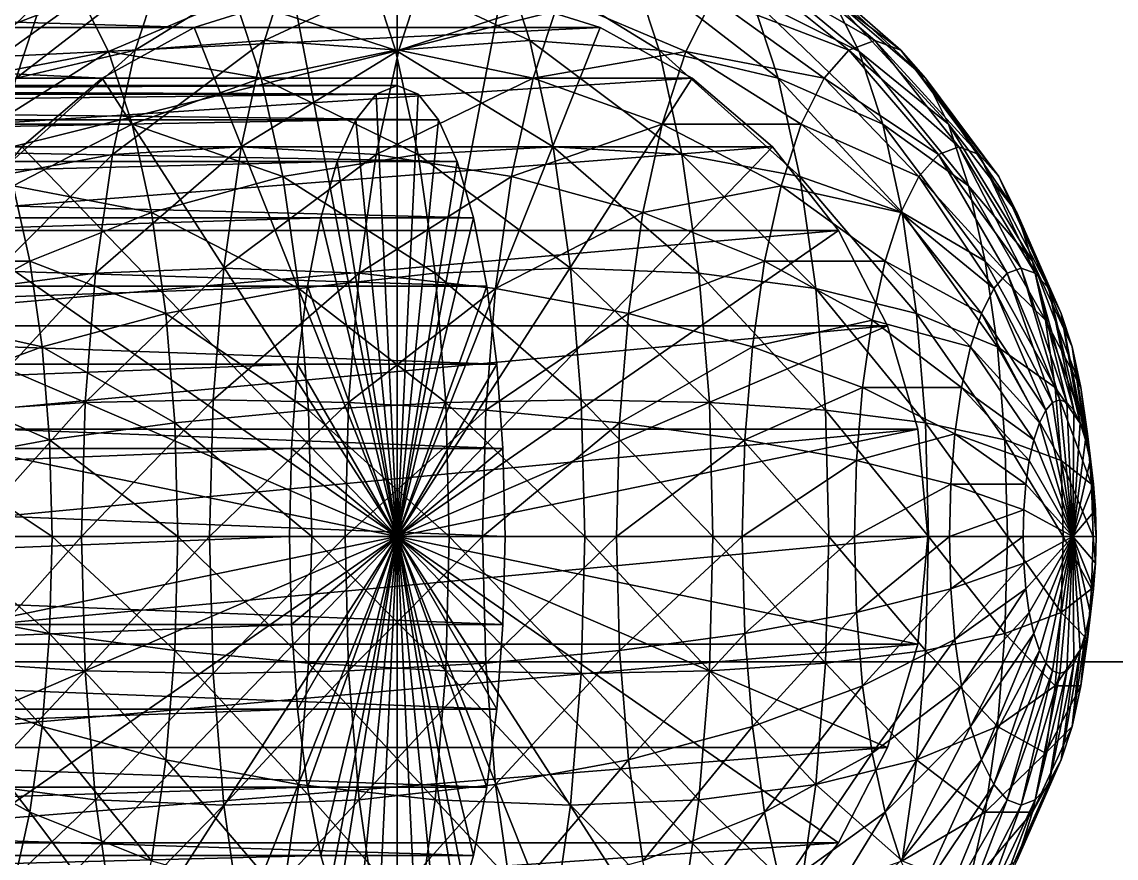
# Model space of a CAD drawing. Header units: millimetres. Extents: x -510 to 550, y -577 to 577.
# Drawn here: x 329.83 to 373.53, y 247.17 to 280.54 of the extents above; entities that cross this region are included whole.
import ezdxf

# ---------------------------------------------------------------- set-up
doc = ezdxf.new("R2010")
doc.units = ezdxf.units.MM
for name, color, linetype, true_color in [('aux_case_cover', 7, 'Continuous', 0xd6dee3), ('aux_case_floor', 7, 'Continuous', 0xd6dee3), ('bogie_left_visual_1', 7, 'Continuous', 0x5c6b75), ('secondary_elbow_joint_visual', 7, 'Continuous', 0xd6dee3), ('secondary_link2_visual', 7, 'Continuous', 0xd6dee3), ('secondary_link3_visual', 7, 'Continuous', 0xd6dee3)]:
    doc.layers.add(name, color=color, linetype=linetype, true_color=true_color)

msp = doc.modelspace()

# ---------------------------------------------------------------- linework, layer by layer
at = {"layer": 'aux_case_cover', "true_color": 0xd6dee3}
for points in [[(104, 194, 265), (406, 326, 265), (406, 194, 265)], [(104, 194, 265), (104, 326, 265), (406, 326, 265)], [(104, 194, 271), (406, 194, 271), (406, 326, 271)], [(104, 194, 271), (406, 326, 271), (104, 326, 271)]]:
    msp.add_3dface(points, dxfattribs=at)
at = {"layer": 'aux_case_floor', "true_color": 0xd6dee3}
for points in [[(110, 200, -39), (400, 320, -39), (400, 200, -39)], [(110, 200, -39), (110, 320, -39), (400, 320, -39)], [(110, 200, -33), (400, 200, -33), (400, 320, -33)], [(110, 200, -33), (400, 320, -33), (110, 320, -33)]]:
    msp.add_3dface(points, dxfattribs=at)
at = {"layer": 'bogie_left_visual_1', "true_color": 0x5c6b75}
for points in [[(212.709, 255, -108.201), (412.881, 305, -298.075), (412.881, 255, -298.075)], [(212.709, 255, -108.201), (212.709, 305, -108.201), (412.881, 305, -298.075)], [(247.119, 255, -71.925), (447.291, 255, -261.799), (447.291, 305, -261.799)], [(247.119, 255, -71.925), (447.291, 305, -261.799), (247.119, 305, -71.925)], [(212.709, 255, -108.201), (412.881, 255, -298.075), (447.291, 255, -261.799)], [(212.709, 255, -108.201), (447.291, 255, -261.799), (247.119, 255, -71.925)]]:
    msp.add_3dface(points, dxfattribs=at)
at = {"layer": 'secondary_elbow_joint_visual', "true_color": 0xd6dee3}
for points in [[(331.843, 283.899, 163.661), (330.647, 281.509, 159.352), (326.367, 279.358, 162.032)], [(331.843, 283.899, 163.661), (326.367, 279.358, 162.032), (327.444, 281.509, 165.91)], [(363.265, 279.358, 178.635), (362.188, 281.509, 174.757), (357.789, 283.899, 177.006)], [(363.265, 279.358, 178.635), (357.789, 283.899, 177.006), (358.985, 281.509, 181.315)], [(329.827, 283.281, 174.495), (328.612, 282.834, 170.118), (324.705, 279.419, 171.908)], [(329.827, 283.281, 174.495), (324.705, 279.419, 171.908), (325.739, 279.799, 175.63)], [(331.042, 282.834, 178.871), (329.827, 283.281, 174.495), (325.739, 279.799, 175.63)], [(340.655, 283.281, 155.345), (339.52, 279.799, 151.256), (334.358, 279.419, 153.084)], [(340.655, 283.281, 155.345), (334.358, 279.419, 153.084), (335.471, 282.834, 157.094)], [(345.998, 282.834, 154.171), (339.52, 279.799, 151.256), (340.655, 283.281, 155.345)], [(350.112, 279.799, 189.411), (348.977, 283.281, 185.323), (343.634, 282.834, 186.496)], [(355.274, 279.419, 187.583), (354.161, 282.834, 183.574), (348.977, 283.281, 185.323)], [(355.274, 279.419, 187.583), (348.977, 283.281, 185.323), (350.112, 279.799, 189.411)], [(363.894, 279.799, 165.037), (358.59, 282.834, 161.796), (359.805, 283.281, 166.172)], [(364.927, 279.419, 168.759), (363.894, 279.799, 165.037), (359.805, 283.281, 166.172)], [(364.927, 279.419, 168.759), (359.805, 283.281, 166.172), (361.02, 282.834, 170.549)], [(331.042, 282.834, 178.871), (325.739, 279.799, 175.63), (326.772, 279.419, 179.352)], [(332.21, 281.509, 183.08), (331.042, 282.834, 178.871), (326.772, 279.419, 179.352)], [(335.471, 282.834, 157.094), (334.358, 279.419, 153.084), (329.598, 278.292, 155.575)], [(335.471, 282.834, 157.094), (329.598, 278.292, 155.575), (330.647, 281.509, 159.352)], [(344.747, 279.419, 190.506), (343.634, 282.834, 186.496), (338.336, 281.509, 187.048)], [(345.998, 282.834, 154.171), (344.885, 279.419, 150.162), (339.52, 279.799, 151.256)], [(350.112, 279.799, 189.411), (343.634, 282.834, 186.496), (344.747, 279.419, 190.506)], [(351.296, 281.509, 153.619), (344.885, 279.419, 150.162), (345.998, 282.834, 154.171)], [(360.034, 278.292, 185.093), (358.985, 281.509, 181.315), (354.161, 282.834, 183.574)], [(360.034, 278.292, 185.093), (354.161, 282.834, 183.574), (355.274, 279.419, 187.583)], [(362.86, 279.419, 161.316), (357.422, 281.509, 157.588), (358.59, 282.834, 161.796)], [(363.894, 279.799, 165.037), (362.86, 279.419, 161.316), (358.59, 282.834, 161.796)], [(365.92, 278.292, 172.338), (364.927, 279.419, 168.759), (361.02, 282.834, 170.549)], [(365.92, 278.292, 172.338), (361.02, 282.834, 170.549), (362.188, 281.509, 174.757)], [(330.647, 281.509, 159.352), (329.598, 278.292, 155.575), (325.423, 276.462, 158.633)], [(330.647, 281.509, 159.352), (325.423, 276.462, 158.633), (326.367, 279.358, 162.032)], [(332.21, 281.509, 183.08), (326.772, 279.419, 179.352), (327.765, 278.292, 182.931)], [(333.287, 279.358, 186.958), (332.21, 281.509, 183.08), (327.765, 278.292, 182.931)], [(338.336, 281.509, 187.048), (332.21, 281.509, 183.08), (333.287, 279.358, 186.958)], [(339.385, 278.292, 190.825), (338.336, 281.509, 187.048), (333.287, 279.358, 186.958)], [(344.747, 279.419, 190.506), (338.336, 281.509, 187.048), (339.385, 278.292, 190.825)], [(351.296, 281.509, 153.619), (350.248, 278.292, 149.842), (344.885, 279.419, 150.162)], [(356.345, 279.358, 153.71), (350.248, 278.292, 149.842), (351.296, 281.509, 153.619)], [(357.422, 281.509, 157.588), (356.345, 279.358, 153.71), (351.296, 281.509, 153.619)], [(361.867, 278.292, 157.737), (356.345, 279.358, 153.71), (357.422, 281.509, 157.588)], [(362.86, 279.419, 161.316), (361.867, 278.292, 157.737), (357.422, 281.509, 157.588)], [(364.209, 276.462, 182.035), (363.265, 279.358, 178.635), (358.985, 281.509, 181.315)], [(364.209, 276.462, 182.035), (358.985, 281.509, 181.315), (360.034, 278.292, 185.093)], [(366.836, 276.462, 175.636), (365.92, 278.292, 172.338), (362.188, 281.509, 174.757)], [(366.836, 276.462, 175.636), (362.188, 281.509, 174.757), (363.265, 279.358, 178.635)], [(339.52, 279.799, 151.256), (338.588, 275.556, 147.901), (333.445, 275.257, 149.793)], [(339.52, 279.799, 151.256), (333.445, 275.257, 149.793), (334.358, 279.419, 153.084)], [(344.885, 279.419, 150.162), (338.588, 275.556, 147.901), (339.52, 279.799, 151.256)], [(351.044, 275.556, 192.766), (350.112, 279.799, 189.411), (344.747, 279.419, 190.506)], [(356.188, 275.257, 190.874), (355.274, 279.419, 187.583), (350.112, 279.799, 189.411)], [(356.188, 275.257, 190.874), (350.112, 279.799, 189.411), (351.044, 275.556, 192.766)], [(367.249, 275.556, 164.106), (362.86, 279.419, 161.316), (363.894, 279.799, 165.037)], [(368.061, 275.257, 167.03), (367.249, 275.556, 164.106), (363.894, 279.799, 165.037)], [(368.061, 275.257, 167.03), (363.894, 279.799, 165.037), (364.927, 279.419, 168.759)], [(333.287, 279.358, 186.958), (327.765, 278.292, 182.931), (328.681, 276.462, 186.229)], [(334.231, 276.462, 190.357), (333.287, 279.358, 186.958), (328.681, 276.462, 186.229)], [(334.358, 279.419, 153.084), (333.445, 275.257, 149.793), (328.738, 274.372, 152.475)], [(334.358, 279.419, 153.084), (328.738, 274.372, 152.475), (329.598, 278.292, 155.575)], [(339.385, 278.292, 190.825), (333.287, 279.358, 186.958), (334.231, 276.462, 190.357)], [(344.885, 279.419, 150.162), (343.972, 275.257, 146.871), (338.588, 275.556, 147.901)], [(345.661, 275.257, 193.797), (344.747, 279.419, 190.506), (339.385, 278.292, 190.825)], [(350.248, 278.292, 149.842), (343.972, 275.257, 146.871), (344.885, 279.419, 150.162)], [(351.044, 275.556, 192.766), (344.747, 279.419, 190.506), (345.661, 275.257, 193.797)], [(356.345, 279.358, 153.71), (355.402, 276.462, 150.31), (350.248, 278.292, 149.842)], [(360.894, 274.372, 188.193), (360.034, 278.292, 185.093), (355.274, 279.419, 187.583)], [(360.894, 274.372, 188.193), (355.274, 279.419, 187.583), (356.188, 275.257, 190.874)], [(360.951, 276.462, 154.439), (355.402, 276.462, 150.31), (356.345, 279.358, 153.71)], [(361.867, 278.292, 157.737), (360.951, 276.462, 154.439), (356.345, 279.358, 153.71)], [(366.437, 275.257, 161.182), (361.867, 278.292, 157.737), (362.86, 279.419, 161.316)], [(367.249, 275.556, 164.106), (366.437, 275.257, 161.182), (362.86, 279.419, 161.316)], [(367.639, 274, 178.527), (366.836, 276.462, 175.636), (363.265, 279.358, 178.635)], [(367.639, 274, 178.527), (363.265, 279.358, 178.635), (364.209, 276.462, 182.035)], [(368.841, 274.372, 169.842), (368.061, 275.257, 167.03), (364.927, 279.419, 168.759)], [(368.841, 274.372, 169.842), (364.927, 279.419, 168.759), (365.92, 278.292, 172.338)], [(340.245, 274.372, 193.925), (339.385, 278.292, 190.825), (334.231, 276.462, 190.357)], [(345.661, 275.257, 193.797), (339.385, 278.292, 190.825), (340.245, 274.372, 193.925)], [(350.248, 278.292, 149.842), (349.387, 274.372, 146.742), (343.972, 275.257, 146.871)], [(355.402, 276.462, 150.31), (349.387, 274.372, 146.742), (350.248, 278.292, 149.842)], [(364.983, 272.934, 184.825), (364.209, 276.462, 182.035), (360.034, 278.292, 185.093)], [(364.983, 272.934, 184.825), (360.034, 278.292, 185.093), (360.894, 274.372, 188.193)], [(365.656, 274.372, 158.37), (360.951, 276.462, 154.439), (361.867, 278.292, 157.737)], [(366.437, 275.257, 161.182), (365.656, 274.372, 158.37), (361.867, 278.292, 157.737)], [(369.561, 272.934, 172.433), (368.841, 274.372, 169.842), (365.92, 278.292, 172.338)], [(369.561, 272.934, 172.433), (365.92, 278.292, 172.338), (366.836, 276.462, 175.636)], [(334.231, 276.462, 190.357), (328.681, 276.462, 186.229), (329.484, 274, 189.12)], [(335.005, 272.934, 193.147), (334.231, 276.462, 190.357), (329.484, 274, 189.12)], [(340.245, 274.372, 193.925), (334.231, 276.462, 190.357), (335.005, 272.934, 193.147)], [(355.402, 276.462, 150.31), (354.627, 272.934, 147.52), (349.387, 274.372, 146.742)], [(360.149, 274, 151.548), (354.627, 272.934, 147.52), (355.402, 276.462, 150.31)], [(360.951, 276.462, 154.439), (360.149, 274, 151.548), (355.402, 276.462, 150.31)], [(364.937, 272.934, 155.779), (360.149, 274, 151.548), (360.951, 276.462, 154.439)], [(365.656, 274.372, 158.37), (364.937, 272.934, 155.779), (360.951, 276.462, 154.439)], [(368.297, 271, 180.9), (367.639, 274, 178.527), (364.209, 276.462, 182.035)], [(368.297, 271, 180.9), (364.209, 276.462, 182.035), (364.983, 272.934, 184.825)], [(370.191, 271, 174.705), (369.561, 272.934, 172.433), (366.836, 276.462, 175.636)], [(370.191, 271, 174.705), (366.836, 276.462, 175.636), (367.639, 274, 178.527)], [(338.588, 275.556, 147.901), (337.896, 270.715, 145.408), (332.766, 270.509, 147.348)], [(338.588, 275.556, 147.901), (332.766, 270.509, 147.348), (333.445, 275.257, 149.793)], [(343.972, 275.257, 146.871), (337.896, 270.715, 145.408), (338.588, 275.556, 147.901)], [(351.736, 270.715, 195.26), (351.044, 275.556, 192.766), (345.661, 275.257, 193.797)], [(356.866, 270.509, 193.319), (356.188, 275.257, 190.874), (351.044, 275.556, 192.766)], [(356.866, 270.509, 193.319), (351.044, 275.556, 192.766), (351.736, 270.715, 195.26)], [(369.742, 270.715, 163.414), (366.437, 275.257, 161.182), (367.249, 275.556, 164.106)], [(370.301, 270.509, 165.428), (369.742, 270.715, 163.414), (367.249, 275.556, 164.106)], [(370.301, 270.509, 165.428), (367.249, 275.556, 164.106), (368.061, 275.257, 167.03)], [(333.445, 275.257, 149.793), (332.766, 270.509, 147.348), (328.098, 269.899, 150.171)], [(333.445, 275.257, 149.793), (328.098, 269.899, 150.171), (328.738, 274.372, 152.475)], [(343.972, 275.257, 146.871), (343.293, 270.509, 144.425), (337.896, 270.715, 145.408)], [(346.34, 270.509, 196.242), (345.661, 275.257, 193.797), (340.245, 274.372, 193.925)], [(349.387, 274.372, 146.742), (343.293, 270.509, 144.425), (343.972, 275.257, 146.871)], [(351.736, 270.715, 195.26), (345.661, 275.257, 193.797), (346.34, 270.509, 196.242)], [(361.534, 269.899, 190.496), (360.894, 274.372, 188.193), (356.188, 275.257, 190.874)], [(361.534, 269.899, 190.496), (356.188, 275.257, 190.874), (356.866, 270.509, 193.319)], [(369.183, 270.509, 161.4), (365.656, 274.372, 158.37), (366.437, 275.257, 161.182)], [(369.742, 270.715, 163.414), (369.183, 270.509, 161.4), (366.437, 275.257, 161.182)], [(370.839, 269.899, 167.365), (370.301, 270.509, 165.428), (368.061, 275.257, 167.03)], [(370.839, 269.899, 167.365), (368.061, 275.257, 167.03), (368.841, 274.372, 169.842)], [(340.885, 269.899, 196.229), (340.245, 274.372, 193.925), (335.005, 272.934, 193.147)], [(346.34, 270.509, 196.242), (340.245, 274.372, 193.925), (340.885, 269.899, 196.229)], [(349.387, 274.372, 146.742), (348.748, 269.899, 144.439), (343.293, 270.509, 144.425)], [(354.627, 272.934, 147.52), (348.748, 269.899, 144.439), (349.387, 274.372, 146.742)], [(365.559, 268.909, 186.898), (364.983, 272.934, 184.825), (360.894, 274.372, 188.193)], [(365.559, 268.909, 186.898), (360.894, 274.372, 188.193), (361.534, 269.899, 190.496)], [(368.645, 269.899, 159.463), (364.937, 272.934, 155.779), (365.656, 274.372, 158.37)], [(369.183, 270.509, 161.4), (368.645, 269.899, 159.463), (365.656, 274.372, 158.37)], [(371.334, 268.909, 169.15), (370.839, 269.899, 167.365), (368.841, 274.372, 169.842)], [(371.334, 268.909, 169.15), (368.841, 274.372, 169.842), (369.561, 272.934, 172.433)], [(330.142, 271, 191.492), (329.484, 274, 189.12), (325.326, 271, 187.16)], [(335.005, 272.934, 193.147), (329.484, 274, 189.12), (330.142, 271, 191.492)], [(360.149, 274, 151.548), (359.49, 271, 149.175), (354.627, 272.934, 147.52)], [(364.306, 271, 153.507), (359.49, 271, 149.175), (360.149, 274, 151.548)], [(364.937, 272.934, 155.779), (364.306, 271, 153.507), (360.149, 274, 151.548)], [(370.709, 268.642, 176.569), (370.191, 271, 174.705), (367.639, 274, 178.527)], [(370.709, 268.642, 176.569), (367.639, 274, 178.527), (368.297, 271, 180.9)], [(335.581, 268.909, 195.22), (335.005, 272.934, 193.147), (330.142, 271, 191.492)], [(340.885, 269.899, 196.229), (335.005, 272.934, 193.147), (335.581, 268.909, 195.22)], [(354.627, 272.934, 147.52), (354.052, 268.909, 145.447), (348.748, 269.899, 144.439)], [(359.49, 271, 149.175), (354.052, 268.909, 145.447), (354.627, 272.934, 147.52)], [(368.15, 268.909, 157.678), (364.306, 271, 153.507), (364.937, 272.934, 155.779)], [(368.645, 269.899, 159.463), (368.15, 268.909, 157.678), (364.937, 272.934, 155.779)], [(368.787, 267.577, 182.663), (368.297, 271, 180.9), (364.983, 272.934, 184.825)], [(368.787, 267.577, 182.663), (364.983, 272.934, 184.825), (365.559, 268.909, 186.898)], [(371.769, 267.577, 170.714), (371.334, 268.909, 169.15), (369.561, 272.934, 172.433)], [(371.769, 267.577, 170.714), (369.561, 272.934, 172.433), (370.191, 271, 174.705)], [(330.142, 271, 191.492), (325.326, 271, 187.16), (325.843, 268.642, 189.024)], [(330.632, 267.577, 193.255), (330.142, 271, 191.492), (325.843, 268.642, 189.024)], [(335.581, 268.909, 195.22), (330.142, 271, 191.492), (330.632, 267.577, 193.255)], [(359.49, 271, 149.175), (359.001, 267.577, 147.412), (354.052, 268.909, 145.447)], [(363.789, 268.642, 151.643), (359.001, 267.577, 147.412), (359.49, 271, 149.175)], [(364.306, 271, 153.507), (363.789, 268.642, 151.643), (359.49, 271, 149.175)], [(367.715, 267.577, 156.113), (363.789, 268.642, 151.643), (364.306, 271, 153.507)], [(368.15, 268.909, 157.678), (367.715, 267.577, 156.113), (364.306, 271, 153.507)], [(371.093, 265.953, 177.954), (370.709, 268.642, 176.569), (368.297, 271, 180.9)], [(371.093, 265.953, 177.954), (368.297, 271, 180.9), (368.787, 267.577, 182.663)], [(372.125, 265.953, 171.998), (371.769, 267.577, 170.714), (370.191, 271, 174.705)], [(372.125, 265.953, 171.998), (370.191, 271, 174.705), (370.709, 268.642, 176.569)], [(337.896, 270.715, 145.408), (337.47, 265.463, 143.872), (332.348, 265.358, 145.842)], [(337.896, 270.715, 145.408), (332.348, 265.358, 145.842), (332.766, 270.509, 147.348)], [(343.293, 270.509, 144.425), (337.47, 265.463, 143.872), (337.896, 270.715, 145.408)], [(352.162, 265.463, 196.795), (351.736, 270.715, 195.26), (346.34, 270.509, 196.242)], [(357.285, 265.358, 194.825), (356.866, 270.509, 193.319), (351.736, 270.715, 195.26)], [(357.285, 265.358, 194.825), (351.736, 270.715, 195.26), (352.162, 265.463, 196.795)], [(371.277, 265.463, 162.988), (369.183, 270.509, 161.4), (369.742, 270.715, 163.414)], [(371.562, 265.358, 164.014), (371.277, 265.463, 162.988), (369.742, 270.715, 163.414)], [(371.562, 265.358, 164.014), (369.742, 270.715, 163.414), (370.301, 270.509, 165.428)], [(332.766, 270.509, 147.348), (332.348, 265.358, 145.842), (327.705, 265.047, 148.753)], [(332.766, 270.509, 147.348), (327.705, 265.047, 148.753), (328.098, 269.899, 150.171)], [(343.293, 270.509, 144.425), (342.875, 265.358, 142.92), (337.47, 265.463, 143.872)], [(346.758, 265.358, 197.748), (346.34, 270.509, 196.242), (340.885, 269.899, 196.229)], [(348.748, 269.899, 144.439), (342.875, 265.358, 142.92), (343.293, 270.509, 144.425)], [(352.162, 265.463, 196.795), (346.34, 270.509, 196.242), (346.758, 265.358, 197.748)], [(361.928, 265.047, 191.914), (361.534, 269.899, 190.496), (356.866, 270.509, 193.319)], [(361.928, 265.047, 191.914), (356.866, 270.509, 193.319), (357.285, 265.358, 194.825)], [(370.992, 265.358, 161.961), (368.645, 269.899, 159.463), (369.183, 270.509, 161.4)], [(371.277, 265.463, 162.988), (370.992, 265.358, 161.961), (369.183, 270.509, 161.4)], [(371.837, 265.047, 165.002), (371.562, 265.358, 164.014), (370.301, 270.509, 165.428)], [(371.837, 265.047, 165.002), (370.301, 270.509, 165.428), (370.839, 269.899, 167.365)], [(341.278, 265.047, 197.647), (340.885, 269.899, 196.229), (335.581, 268.909, 195.22)], [(346.758, 265.358, 197.748), (340.885, 269.899, 196.229), (341.278, 265.047, 197.647)], [(348.748, 269.899, 144.439), (348.354, 265.047, 143.02), (342.875, 265.358, 142.92)], [(354.052, 268.909, 145.447), (348.354, 265.047, 143.02), (348.748, 269.899, 144.439)], [(365.913, 264.542, 188.174), (365.559, 268.909, 186.898), (361.534, 269.899, 190.496)], [(365.913, 264.542, 188.174), (361.534, 269.899, 190.496), (361.928, 265.047, 191.914)], [(370.718, 265.047, 160.973), (368.15, 268.909, 157.678), (368.645, 269.899, 159.463)], [(370.992, 265.358, 161.961), (370.718, 265.047, 160.973), (368.645, 269.899, 159.463)], [(372.089, 264.542, 165.912), (371.837, 265.047, 165.002), (370.839, 269.899, 167.365)], [(372.089, 264.542, 165.912), (370.839, 269.899, 167.365), (371.334, 268.909, 169.15)], [(335.935, 264.542, 196.497), (335.581, 268.909, 195.22), (330.632, 267.577, 193.255)], [(341.278, 265.047, 197.647), (335.581, 268.909, 195.22), (335.935, 264.542, 196.497)], [(354.052, 268.909, 145.447), (353.697, 264.542, 144.171), (348.354, 265.047, 143.02)], [(359.001, 267.577, 147.412), (353.697, 264.542, 144.171), (354.052, 268.909, 145.447)], [(369.088, 263.863, 183.748), (368.787, 267.577, 182.663), (365.559, 268.909, 186.898)], [(369.088, 263.863, 183.748), (365.559, 268.909, 186.898), (365.913, 264.542, 188.174)], [(370.466, 264.542, 160.063), (367.715, 267.577, 156.113), (368.15, 268.909, 157.678)], [(370.718, 265.047, 160.973), (370.466, 264.542, 160.063), (368.15, 268.909, 157.678)], [(372.311, 263.863, 166.709), (372.089, 264.542, 165.912), (371.334, 268.909, 169.15)], [(372.311, 263.863, 166.709), (371.334, 268.909, 169.15), (371.769, 267.577, 170.714)], [(330.632, 267.577, 193.255), (325.843, 268.642, 189.024), (326.228, 265.953, 190.409)], [(363.789, 268.642, 151.643), (363.404, 265.953, 150.258), (359.001, 267.577, 147.412)], [(367.359, 265.953, 154.829), (363.404, 265.953, 150.258), (363.789, 268.642, 151.643)], [(367.715, 267.577, 156.113), (367.359, 265.953, 154.829), (363.789, 268.642, 151.643)], [(372.39, 264.101, 172.953), (372.125, 265.953, 171.998), (370.709, 268.642, 176.569)], [(372.39, 264.101, 172.953), (370.709, 268.642, 176.569), (371.093, 265.953, 177.954)], [(330.933, 263.863, 194.341), (330.632, 267.577, 193.255), (326.228, 265.953, 190.409)], [(335.935, 264.542, 196.497), (330.632, 267.577, 193.255), (330.933, 263.863, 194.341)], [(359.001, 267.577, 147.412), (358.699, 263.863, 146.327), (353.697, 264.542, 144.171)], [(363.404, 265.953, 150.258), (358.699, 263.863, 146.327), (359.001, 267.577, 147.412)], [(370.244, 263.863, 159.266), (367.359, 265.953, 154.829), (367.715, 267.577, 156.113)], [(370.466, 264.542, 160.063), (370.244, 263.863, 159.266), (367.715, 267.577, 156.113)], [(371.33, 263.035, 178.807), (371.093, 265.953, 177.954), (368.787, 267.577, 182.663)], [(371.33, 263.035, 178.807), (368.787, 267.577, 182.663), (369.088, 263.863, 183.748)], [(372.492, 263.035, 167.364), (372.311, 263.863, 166.709), (371.769, 267.577, 170.714)], [(372.492, 263.035, 167.364), (371.769, 267.577, 170.714), (372.125, 265.953, 171.998)], [(330.933, 263.863, 194.341), (326.228, 265.953, 190.409), (326.465, 263.035, 191.262)], [(363.404, 265.953, 150.258), (363.168, 263.035, 149.405), (358.699, 263.863, 146.327)], [(367.094, 264.101, 153.875), (363.168, 263.035, 149.405), (363.404, 265.953, 150.258)], [(367.359, 265.953, 154.829), (367.094, 264.101, 153.875), (363.404, 265.953, 150.258)], [(370.062, 263.035, 158.611), (367.094, 264.101, 153.875), (367.359, 265.953, 154.829)], [(370.244, 263.863, 159.266), (370.062, 263.035, 158.611), (367.359, 265.953, 154.829)], [(372.553, 262.09, 173.54), (372.39, 264.101, 172.953), (371.093, 265.953, 177.954)], [(372.553, 262.09, 173.54), (371.093, 265.953, 177.954), (371.33, 263.035, 178.807)], [(372.627, 262.09, 167.85), (372.492, 263.035, 167.364), (372.125, 265.953, 171.998)], [(372.627, 262.09, 167.85), (372.125, 265.953, 171.998), (372.39, 264.101, 172.953)], [(332.348, 265.358, 145.842), (332.207, 260, 145.334), (327.572, 260, 148.274)], [(332.348, 265.358, 145.842), (327.572, 260, 148.274), (327.705, 265.047, 148.753)], [(337.47, 265.463, 143.872), (337.326, 260, 143.354), (332.207, 260, 145.334)], [(337.47, 265.463, 143.872), (332.207, 260, 145.334), (332.348, 265.358, 145.842)], [(342.875, 265.358, 142.92), (337.326, 260, 143.354), (337.47, 265.463, 143.872)], [(342.875, 265.358, 142.92), (342.734, 260, 142.411), (337.326, 260, 143.354)], [(346.899, 260, 198.256), (346.758, 265.358, 197.748), (341.278, 265.047, 197.647)], [(348.354, 265.047, 143.02), (342.734, 260, 142.411), (342.875, 265.358, 142.92)], [(352.306, 260, 197.313), (352.162, 265.463, 196.795), (346.758, 265.358, 197.748)], [(352.306, 260, 197.313), (346.758, 265.358, 197.748), (346.899, 260, 198.256)], [(357.426, 260, 195.334), (357.285, 265.358, 194.825), (352.162, 265.463, 196.795)], [(357.426, 260, 195.334), (352.162, 265.463, 196.795), (352.306, 260, 197.313)], [(362.061, 260, 192.393), (361.928, 265.047, 191.914), (357.285, 265.358, 194.825)], [(362.061, 260, 192.393), (357.285, 265.358, 194.825), (357.426, 260, 195.334)], [(371.796, 260, 162.844), (370.718, 265.047, 160.973), (370.992, 265.358, 161.961)], [(371.796, 260, 162.844), (370.992, 265.358, 161.961), (371.277, 265.463, 162.988)], [(371.796, 260, 162.844), (371.277, 265.463, 162.988), (371.562, 265.358, 164.014)], [(371.796, 260, 162.844), (371.562, 265.358, 164.014), (371.837, 265.047, 165.002)], [(341.411, 260, 198.126), (341.278, 265.047, 197.647), (335.935, 264.542, 196.497)], [(346.899, 260, 198.256), (341.278, 265.047, 197.647), (341.411, 260, 198.126)], [(348.354, 265.047, 143.02), (348.221, 260, 142.541), (342.734, 260, 142.411)], [(353.697, 264.542, 144.171), (348.221, 260, 142.541), (348.354, 265.047, 143.02)], [(366.033, 260, 188.605), (365.913, 264.542, 188.174), (361.928, 265.047, 191.914)], [(366.033, 260, 188.605), (361.928, 265.047, 191.914), (362.061, 260, 192.393)], [(371.796, 260, 162.844), (370.466, 264.542, 160.063), (370.718, 265.047, 160.973)], [(371.796, 260, 162.844), (371.837, 265.047, 165.002), (372.089, 264.542, 165.912)], [(336.055, 260, 196.928), (335.935, 264.542, 196.497), (330.933, 263.863, 194.341)], [(341.411, 260, 198.126), (335.935, 264.542, 196.497), (336.055, 260, 196.928)], [(353.697, 264.542, 144.171), (353.578, 260, 143.74), (348.221, 260, 142.541)], [(358.699, 263.863, 146.327), (353.578, 260, 143.74), (353.697, 264.542, 144.171)], [(369.19, 260, 184.115), (369.088, 263.863, 183.748), (365.913, 264.542, 188.174)], [(369.19, 260, 184.115), (365.913, 264.542, 188.174), (366.033, 260, 188.605)], [(371.796, 260, 162.844), (370.244, 263.863, 159.266), (370.466, 264.542, 160.063)], [(371.796, 260, 162.844), (372.089, 264.542, 165.912), (372.311, 263.863, 166.709)], [(367.094, 264.101, 153.875), (366.931, 262.09, 153.288), (363.168, 263.035, 149.405)], [(369.927, 262.09, 158.125), (366.931, 262.09, 153.288), (367.094, 264.101, 153.875)], [(370.062, 263.035, 158.611), (369.927, 262.09, 158.125), (367.094, 264.101, 153.875)], [(372.711, 261.066, 168.15), (372.627, 262.09, 167.85), (372.39, 264.101, 172.953)], [(372.711, 261.066, 168.15), (372.39, 264.101, 172.953), (372.553, 262.09, 173.54)], [(331.035, 260, 194.707), (330.933, 263.863, 194.341), (326.465, 263.035, 191.262)], [(336.055, 260, 196.928), (330.933, 263.863, 194.341), (331.035, 260, 194.707)], [(358.699, 263.863, 146.327), (358.597, 260, 145.96), (353.578, 260, 143.74)], [(363.168, 263.035, 149.405), (358.597, 260, 145.96), (358.699, 263.863, 146.327)], [(371.41, 260, 179.095), (371.33, 263.035, 178.807), (369.088, 263.863, 183.748)], [(371.41, 260, 179.095), (369.088, 263.863, 183.748), (369.19, 260, 184.115)], [(371.796, 260, 162.844), (370.062, 263.035, 158.611), (370.244, 263.863, 159.266)], [(371.796, 260, 162.844), (372.311, 263.863, 166.709), (372.492, 263.035, 167.364)], [(331.035, 260, 194.707), (326.465, 263.035, 191.262), (326.545, 260, 191.55)], [(363.168, 263.035, 149.405), (363.088, 260, 149.117), (358.597, 260, 145.96)], [(366.931, 262.09, 153.288), (363.088, 260, 149.117), (363.168, 263.035, 149.405)], [(371.796, 260, 162.844), (369.927, 262.09, 158.125), (370.062, 263.035, 158.611)], [(372.608, 260, 173.739), (372.553, 262.09, 173.54), (371.33, 263.035, 178.807)], [(372.608, 260, 173.739), (371.33, 263.035, 178.807), (371.41, 260, 179.095)], [(371.796, 260, 162.844), (372.492, 263.035, 167.364), (372.627, 262.09, 167.85)], [(366.931, 262.09, 153.288), (366.876, 260, 153.089), (363.088, 260, 149.117)], [(369.844, 261.066, 157.825), (366.876, 260, 153.089), (366.931, 262.09, 153.288)], [(369.927, 262.09, 158.125), (369.844, 261.066, 157.825), (366.931, 262.09, 153.288)], [(371.796, 260, 162.844), (369.844, 261.066, 157.825), (369.927, 262.09, 158.125)], [(371.796, 260, 162.844), (372.627, 262.09, 167.85), (372.711, 261.066, 168.15)], [(372.739, 260, 168.251), (372.711, 261.066, 168.15), (372.553, 262.09, 173.54)], [(372.739, 260, 168.251), (372.553, 262.09, 173.54), (372.608, 260, 173.739)], [(369.844, 261.066, 157.825), (369.816, 260, 157.724), (366.876, 260, 153.089)], [(371.796, 260, 162.844), (369.816, 260, 157.724), (369.844, 261.066, 157.825)], [(371.796, 260, 162.844), (372.711, 261.066, 168.15), (372.739, 260, 168.251)], [(330.933, 256.137, 194.341), (326.545, 260, 191.55), (326.465, 256.965, 191.262)], [(330.933, 256.137, 194.341), (331.035, 260, 194.707), (326.545, 260, 191.55)], [(332.207, 260, 145.334), (327.705, 254.953, 148.753), (327.572, 260, 148.274)], [(332.207, 260, 145.334), (332.348, 254.642, 145.842), (327.705, 254.953, 148.753)], [(335.935, 255.458, 196.497), (331.035, 260, 194.707), (330.933, 256.137, 194.341)], [(335.935, 255.458, 196.497), (336.055, 260, 196.928), (331.035, 260, 194.707)], [(337.326, 260, 143.354), (332.348, 254.642, 145.842), (332.207, 260, 145.334)], [(337.326, 260, 143.354), (337.47, 254.537, 143.872), (332.348, 254.642, 145.842)], [(341.278, 254.953, 197.647), (336.055, 260, 196.928), (335.935, 255.458, 196.497)], [(341.278, 254.953, 197.647), (341.411, 260, 198.126), (336.055, 260, 196.928)], [(342.734, 260, 142.411), (337.47, 254.537, 143.872), (337.326, 260, 143.354)], [(342.734, 260, 142.411), (342.875, 254.642, 142.92), (337.47, 254.537, 143.872)], [(346.758, 254.642, 197.748), (341.411, 260, 198.126), (341.278, 254.953, 197.647)], [(346.758, 254.642, 197.748), (346.899, 260, 198.256), (341.411, 260, 198.126)], [(348.221, 260, 142.541), (342.875, 254.642, 142.92), (342.734, 260, 142.411)], [(348.221, 260, 142.541), (348.354, 254.953, 143.02), (342.875, 254.642, 142.92)], [(352.162, 254.537, 196.795), (346.899, 260, 198.256), (346.758, 254.642, 197.748)], [(352.162, 254.537, 196.795), (352.306, 260, 197.313), (346.899, 260, 198.256)], [(353.578, 260, 143.74), (348.354, 254.953, 143.02), (348.221, 260, 142.541)], [(353.578, 260, 143.74), (353.697, 255.458, 144.171), (348.354, 254.953, 143.02)], [(357.285, 254.642, 194.825), (352.306, 260, 197.313), (352.162, 254.537, 196.795)], [(357.285, 254.642, 194.825), (357.426, 260, 195.334), (352.306, 260, 197.313)], [(358.597, 260, 145.96), (353.697, 255.458, 144.171), (353.578, 260, 143.74)], [(358.597, 260, 145.96), (358.699, 256.137, 146.327), (353.697, 255.458, 144.171)], [(361.928, 254.953, 191.914), (357.426, 260, 195.334), (357.285, 254.642, 194.825)], [(361.928, 254.953, 191.914), (362.061, 260, 192.393), (357.426, 260, 195.334)], [(363.088, 260, 149.117), (358.699, 256.137, 146.327), (358.597, 260, 145.96)], [(363.088, 260, 149.117), (363.168, 256.965, 149.405), (358.699, 256.137, 146.327)], [(365.913, 255.458, 188.174), (362.061, 260, 192.393), (361.928, 254.953, 191.914)], [(365.913, 255.458, 188.174), (366.033, 260, 188.605), (362.061, 260, 192.393)], [(366.876, 260, 153.089), (363.168, 256.965, 149.405), (363.088, 260, 149.117)], [(366.876, 260, 153.089), (366.931, 257.91, 153.288), (363.168, 256.965, 149.405)], [(369.088, 256.137, 183.748), (366.033, 260, 188.605), (365.913, 255.458, 188.174)], [(369.088, 256.137, 183.748), (369.19, 260, 184.115), (366.033, 260, 188.605)], [(369.816, 260, 157.724), (366.931, 257.91, 153.288), (366.876, 260, 153.089)], [(369.816, 260, 157.724), (369.844, 258.934, 157.825), (366.931, 257.91, 153.288)], [(371.33, 256.965, 178.807), (369.19, 260, 184.115), (369.088, 256.137, 183.748)], [(371.33, 256.965, 178.807), (371.41, 260, 179.095), (369.19, 260, 184.115)], [(371.796, 260, 162.844), (369.844, 258.934, 157.825), (369.816, 260, 157.724)], [(371.796, 260, 162.844), (369.927, 257.91, 158.125), (369.844, 258.934, 157.825)], [(371.796, 260, 162.844), (370.062, 256.965, 158.611), (369.927, 257.91, 158.125)], [(371.796, 260, 162.844), (370.244, 256.137, 159.266), (370.062, 256.965, 158.611)], [(371.796, 260, 162.844), (370.466, 255.458, 160.063), (370.244, 256.137, 159.266)], [(371.796, 260, 162.844), (370.718, 254.953, 160.973), (370.466, 255.458, 160.063)], [(371.796, 260, 162.844), (370.992, 254.642, 161.961), (370.718, 254.953, 160.973)], [(371.796, 260, 162.844), (371.277, 254.537, 162.988), (370.992, 254.642, 161.961)], [(371.796, 260, 162.844), (371.562, 254.642, 164.014), (371.277, 254.537, 162.988)], [(372.553, 257.91, 173.54), (371.41, 260, 179.095), (371.33, 256.965, 178.807)], [(372.553, 257.91, 173.54), (372.608, 260, 173.739), (371.41, 260, 179.095)], [(371.796, 260, 162.844), (371.837, 254.953, 165.002), (371.562, 254.642, 164.014)], [(371.796, 260, 162.844), (372.089, 255.458, 165.912), (371.837, 254.953, 165.002)], [(371.796, 260, 162.844), (372.311, 256.137, 166.709), (372.089, 255.458, 165.912)], [(371.796, 260, 162.844), (372.492, 256.965, 167.364), (372.311, 256.137, 166.709)], [(371.796, 260, 162.844), (372.627, 257.91, 167.85), (372.492, 256.965, 167.364)], [(371.796, 260, 162.844), (372.711, 258.934, 168.15), (372.627, 257.91, 167.85)], [(371.796, 260, 162.844), (372.739, 260, 168.251), (372.711, 258.934, 168.15)], [(372.711, 258.934, 168.15), (372.608, 260, 173.739), (372.553, 257.91, 173.54)], [(372.711, 258.934, 168.15), (372.739, 260, 168.251), (372.608, 260, 173.739)], [(369.844, 258.934, 157.825), (367.094, 255.899, 153.875), (366.931, 257.91, 153.288)], [(369.844, 258.934, 157.825), (369.927, 257.91, 158.125), (367.094, 255.899, 153.875)], [(372.627, 257.91, 167.85), (372.711, 258.934, 168.15), (372.553, 257.91, 173.54)], [(366.931, 257.91, 153.288), (363.404, 254.047, 150.258), (363.168, 256.965, 149.405)], [(366.931, 257.91, 153.288), (367.094, 255.899, 153.875), (363.404, 254.047, 150.258)], [(369.927, 257.91, 158.125), (367.359, 254.047, 154.829), (367.094, 255.899, 153.875)], [(369.927, 257.91, 158.125), (370.062, 256.965, 158.611), (367.359, 254.047, 154.829)], [(372.39, 255.899, 172.953), (372.553, 257.91, 173.54), (371.33, 256.965, 178.807)], [(372.492, 256.965, 167.364), (372.627, 257.91, 167.85), (372.39, 255.899, 172.953)], [(372.627, 257.91, 167.85), (372.553, 257.91, 173.54), (372.39, 255.899, 172.953)], [(330.632, 252.423, 193.255), (326.465, 256.965, 191.262), (326.228, 254.047, 190.409)], [(330.632, 252.423, 193.255), (330.933, 256.137, 194.341), (326.465, 256.965, 191.262)], [(363.168, 256.965, 149.405), (359.001, 252.423, 147.412), (358.699, 256.137, 146.327)], [(363.168, 256.965, 149.405), (363.404, 254.047, 150.258), (359.001, 252.423, 147.412)], [(370.062, 256.965, 158.611), (367.715, 252.423, 156.113), (367.359, 254.047, 154.829)], [(370.062, 256.965, 158.611), (370.244, 256.137, 159.266), (367.715, 252.423, 156.113)], [(371.093, 254.047, 177.954), (371.33, 256.965, 178.807), (369.088, 256.137, 183.748)], [(372.39, 255.899, 172.953), (371.33, 256.965, 178.807), (371.093, 254.047, 177.954)], [(372.311, 256.137, 166.709), (372.492, 256.965, 167.364), (372.125, 254.047, 171.998)], [(372.492, 256.965, 167.364), (372.39, 255.899, 172.953), (372.125, 254.047, 171.998)], [(335.581, 251.091, 195.22), (330.933, 256.137, 194.341), (330.632, 252.423, 193.255)], [(335.581, 251.091, 195.22), (335.935, 255.458, 196.497), (330.933, 256.137, 194.341)], [(358.699, 256.137, 146.327), (354.052, 251.091, 145.447), (353.697, 255.458, 144.171)], [(358.699, 256.137, 146.327), (359.001, 252.423, 147.412), (354.052, 251.091, 145.447)], [(368.787, 252.423, 182.663), (369.088, 256.137, 183.748), (365.913, 255.458, 188.174)], [(370.244, 256.137, 159.266), (368.15, 251.091, 157.678), (367.715, 252.423, 156.113)], [(370.244, 256.137, 159.266), (370.466, 255.458, 160.063), (368.15, 251.091, 157.678)], [(371.093, 254.047, 177.954), (369.088, 256.137, 183.748), (368.787, 252.423, 182.663)], [(372.089, 255.458, 165.912), (372.311, 256.137, 166.709), (371.769, 252.423, 170.714)], [(372.311, 256.137, 166.709), (372.125, 254.047, 171.998), (371.769, 252.423, 170.714)], [(367.094, 255.899, 153.875), (363.789, 251.358, 151.643), (363.404, 254.047, 150.258)], [(367.094, 255.899, 153.875), (367.359, 254.047, 154.829), (363.789, 251.358, 151.643)], [(372.125, 254.047, 171.998), (372.39, 255.899, 172.953), (371.093, 254.047, 177.954)], [(340.885, 250.101, 196.229), (335.935, 255.458, 196.497), (335.581, 251.091, 195.22)], [(340.885, 250.101, 196.229), (341.278, 254.953, 197.647), (335.935, 255.458, 196.497)], [(353.697, 255.458, 144.171), (348.748, 250.101, 144.439), (348.354, 254.953, 143.02)], [(353.697, 255.458, 144.171), (354.052, 251.091, 145.447), (348.748, 250.101, 144.439)], [(365.559, 251.091, 186.898), (365.913, 255.458, 188.174), (361.928, 254.953, 191.914)], [(368.787, 252.423, 182.663), (365.913, 255.458, 188.174), (365.559, 251.091, 186.898)], [(370.466, 255.458, 160.063), (368.645, 250.101, 159.463), (368.15, 251.091, 157.678)], [(370.466, 255.458, 160.063), (370.718, 254.953, 160.973), (368.645, 250.101, 159.463)], [(371.837, 254.953, 165.002), (372.089, 255.458, 165.912), (371.334, 251.091, 169.15)], [(372.089, 255.458, 165.912), (371.769, 252.423, 170.714), (371.334, 251.091, 169.15)], [(332.348, 254.642, 145.842), (328.098, 250.101, 150.171), (327.705, 254.953, 148.753)], [(346.34, 249.491, 196.242), (341.278, 254.953, 197.647), (340.885, 250.101, 196.229)], [(346.34, 249.491, 196.242), (346.758, 254.642, 197.748), (341.278, 254.953, 197.647)], [(348.354, 254.953, 143.02), (343.293, 249.491, 144.425), (342.875, 254.642, 142.92)], [(348.354, 254.953, 143.02), (348.748, 250.101, 144.439), (343.293, 249.491, 144.425)], [(361.534, 250.101, 190.496), (361.928, 254.953, 191.914), (357.285, 254.642, 194.825)], [(365.559, 251.091, 186.898), (361.928, 254.953, 191.914), (361.534, 250.101, 190.496)], [(370.718, 254.953, 160.973), (369.183, 249.491, 161.4), (368.645, 250.101, 159.463)], [(370.718, 254.953, 160.973), (370.992, 254.642, 161.961), (369.183, 249.491, 161.4)], [(371.562, 254.642, 164.014), (371.837, 254.953, 165.002), (370.839, 250.101, 167.365)], [(371.837, 254.953, 165.002), (371.334, 251.091, 169.15), (370.839, 250.101, 167.365)], [(332.348, 254.642, 145.842), (332.766, 249.491, 147.348), (328.098, 250.101, 150.171)], [(337.47, 254.537, 143.872), (332.766, 249.491, 147.348), (332.348, 254.642, 145.842)], [(337.47, 254.537, 143.872), (337.896, 249.285, 145.408), (332.766, 249.491, 147.348)], [(342.875, 254.642, 142.92), (337.896, 249.285, 145.408), (337.47, 254.537, 143.872)], [(342.875, 254.642, 142.92), (343.293, 249.491, 144.425), (337.896, 249.285, 145.408)], [(351.736, 249.285, 195.26), (346.758, 254.642, 197.748), (346.34, 249.491, 196.242)], [(351.736, 249.285, 195.26), (352.162, 254.537, 196.795), (346.758, 254.642, 197.748)], [(356.866, 249.491, 193.319), (352.162, 254.537, 196.795), (351.736, 249.285, 195.26)], [(356.866, 249.491, 193.319), (357.285, 254.642, 194.825), (352.162, 254.537, 196.795)], [(361.534, 250.101, 190.496), (357.285, 254.642, 194.825), (356.866, 249.491, 193.319)], [(370.992, 254.642, 161.961), (369.742, 249.285, 163.414), (369.183, 249.491, 161.4)], [(370.992, 254.642, 161.961), (371.277, 254.537, 162.988), (369.742, 249.285, 163.414)], [(371.277, 254.537, 162.988), (370.301, 249.491, 165.428), (369.742, 249.285, 163.414)], [(371.277, 254.537, 162.988), (371.562, 254.642, 164.014), (370.301, 249.491, 165.428)], [(371.562, 254.642, 164.014), (370.839, 250.101, 167.365), (370.301, 249.491, 165.428)], [(330.142, 249, 191.492), (326.228, 254.047, 190.409), (325.843, 251.358, 189.024)], [(330.142, 249, 191.492), (330.632, 252.423, 193.255), (326.228, 254.047, 190.409)], [(363.404, 254.047, 150.258), (359.49, 249, 149.175), (359.001, 252.423, 147.412)], [(363.404, 254.047, 150.258), (363.789, 251.358, 151.643), (359.49, 249, 149.175)], [(367.359, 254.047, 154.829), (364.306, 249, 153.507), (363.789, 251.358, 151.643)], [(367.359, 254.047, 154.829), (367.715, 252.423, 156.113), (364.306, 249, 153.507)], [(370.709, 251.358, 176.569), (371.093, 254.047, 177.954), (368.787, 252.423, 182.663)], [(371.769, 252.423, 170.714), (372.125, 254.047, 171.998), (370.709, 251.358, 176.569)], [(372.125, 254.047, 171.998), (371.093, 254.047, 177.954), (370.709, 251.358, 176.569)], [(335.005, 247.066, 193.147), (330.632, 252.423, 193.255), (330.142, 249, 191.492)], [(335.005, 247.066, 193.147), (335.581, 251.091, 195.22), (330.632, 252.423, 193.255)], [(359.001, 252.423, 147.412), (354.627, 247.066, 147.52), (354.052, 251.091, 145.447)], [(359.001, 252.423, 147.412), (359.49, 249, 149.175), (354.627, 247.066, 147.52)], [(367.715, 252.423, 156.113), (364.937, 247.066, 155.779), (364.306, 249, 153.507)], [(367.715, 252.423, 156.113), (368.15, 251.091, 157.678), (364.937, 247.066, 155.779)], [(368.297, 249, 180.9), (368.787, 252.423, 182.663), (365.559, 251.091, 186.898)], [(370.709, 251.358, 176.569), (368.787, 252.423, 182.663), (368.297, 249, 180.9)], [(371.334, 251.091, 169.15), (371.769, 252.423, 170.714), (370.191, 249, 174.705)], [(371.769, 252.423, 170.714), (370.709, 251.358, 176.569), (370.191, 249, 174.705)], [(329.484, 246, 189.12), (330.142, 249, 191.492), (325.843, 251.358, 189.024)], [(363.789, 251.358, 151.643), (360.149, 246, 151.548), (359.49, 249, 149.175)], [(363.789, 251.358, 151.643), (364.306, 249, 153.507), (360.149, 246, 151.548)], [(370.191, 249, 174.705), (370.709, 251.358, 176.569), (368.297, 249, 180.9)], [(340.245, 245.628, 193.925), (335.581, 251.091, 195.22), (335.005, 247.066, 193.147)], [(340.245, 245.628, 193.925), (340.885, 250.101, 196.229), (335.581, 251.091, 195.22)], [(354.052, 251.091, 145.447), (349.387, 245.628, 146.742), (348.748, 250.101, 144.439)], [(354.052, 251.091, 145.447), (354.627, 247.066, 147.52), (349.387, 245.628, 146.742)], [(364.983, 247.066, 184.825), (365.559, 251.091, 186.898), (361.534, 250.101, 190.496)], [(368.15, 251.091, 157.678), (365.656, 245.628, 158.37), (364.937, 247.066, 155.779)], [(368.297, 249, 180.9), (365.559, 251.091, 186.898), (364.983, 247.066, 184.825)], [(368.15, 251.091, 157.678), (368.645, 250.101, 159.463), (365.656, 245.628, 158.37)], [(370.839, 250.101, 167.365), (371.334, 251.091, 169.15), (369.561, 247.066, 172.433)], [(371.334, 251.091, 169.15), (370.191, 249, 174.705), (369.561, 247.066, 172.433)], [(332.766, 249.491, 147.348), (328.738, 245.628, 152.475), (328.098, 250.101, 150.171)], [(345.661, 244.743, 193.797), (340.885, 250.101, 196.229), (340.245, 245.628, 193.925)], [(345.661, 244.743, 193.797), (346.34, 249.491, 196.242), (340.885, 250.101, 196.229)], [(348.748, 250.101, 144.439), (343.972, 244.743, 146.871), (343.293, 249.491, 144.425)], [(348.748, 250.101, 144.439), (349.387, 245.628, 146.742), (343.972, 244.743, 146.871)], [(360.894, 245.628, 188.193), (361.534, 250.101, 190.496), (356.866, 249.491, 193.319)], [(364.983, 247.066, 184.825), (361.534, 250.101, 190.496), (360.894, 245.628, 188.193)], [(368.645, 250.101, 159.463), (366.437, 244.743, 161.182), (365.656, 245.628, 158.37)], [(368.645, 250.101, 159.463), (369.183, 249.491, 161.4), (366.437, 244.743, 161.182)], [(370.301, 249.491, 165.428), (370.839, 250.101, 167.365), (368.841, 245.628, 169.842)], [(370.839, 250.101, 167.365), (369.561, 247.066, 172.433), (368.841, 245.628, 169.842)], [(332.766, 249.491, 147.348), (333.445, 244.743, 149.793), (328.738, 245.628, 152.475)], [(337.896, 249.285, 145.408), (333.445, 244.743, 149.793), (332.766, 249.491, 147.348)], [(337.896, 249.285, 145.408), (338.588, 244.444, 147.901), (333.445, 244.743, 149.793)], [(343.293, 249.491, 144.425), (338.588, 244.444, 147.901), (337.896, 249.285, 145.408)], [(343.293, 249.491, 144.425), (343.972, 244.743, 146.871), (338.588, 244.444, 147.901)], [(351.044, 244.444, 192.766), (346.34, 249.491, 196.242), (345.661, 244.743, 193.797)], [(351.044, 244.444, 192.766), (351.736, 249.285, 195.26), (346.34, 249.491, 196.242)], [(356.188, 244.743, 190.874), (351.736, 249.285, 195.26), (351.044, 244.444, 192.766)], [(356.188, 244.743, 190.874), (356.866, 249.491, 193.319), (351.736, 249.285, 195.26)], [(360.894, 245.628, 188.193), (356.866, 249.491, 193.319), (356.188, 244.743, 190.874)], [(369.183, 249.491, 161.4), (367.249, 244.444, 164.106), (366.437, 244.743, 161.182)], [(369.183, 249.491, 161.4), (369.742, 249.285, 163.414), (367.249, 244.444, 164.106)], [(369.742, 249.285, 163.414), (368.061, 244.743, 167.03), (367.249, 244.444, 164.106)], [(369.742, 249.285, 163.414), (370.301, 249.491, 165.428), (368.061, 244.743, 167.03)], [(370.301, 249.491, 165.428), (368.841, 245.628, 169.842), (368.061, 244.743, 167.03)], [(334.231, 243.538, 190.357), (330.142, 249, 191.492), (329.484, 246, 189.12)], [(334.231, 243.538, 190.357), (335.005, 247.066, 193.147), (330.142, 249, 191.492)], [(359.49, 249, 149.175), (355.402, 243.538, 150.31), (354.627, 247.066, 147.52)], [(359.49, 249, 149.175), (360.149, 246, 151.548), (355.402, 243.538, 150.31)], [(364.306, 249, 153.507), (360.951, 243.538, 154.439), (360.149, 246, 151.548)], [(364.306, 249, 153.507), (364.937, 247.066, 155.779), (360.951, 243.538, 154.439)], [(367.639, 246, 178.527), (368.297, 249, 180.9), (364.983, 247.066, 184.825)], [(369.561, 247.066, 172.433), (370.191, 249, 174.705), (367.639, 246, 178.527)], [(370.191, 249, 174.705), (368.297, 249, 180.9), (367.639, 246, 178.527)]]:
    msp.add_3dface(points, dxfattribs=at)
at = {"layer": 'secondary_link2_visual', "true_color": 0xd6dee3}
for points in [[(344.816, 282, 170.334), (340.681, 281.577, 171.482), (344.816, 260, 170.334)], [(348.952, 281.577, 169.185), (344.816, 282, 170.334), (344.816, 260, 170.334)], [(295.205, 281.577, 7.677), (291.229, 280.325, 8.781), (336.704, 280.325, 172.586)], [(295.205, 281.577, 7.677), (336.704, 280.325, 172.586), (340.681, 281.577, 171.482)], [(307.453, 280.325, 4.277), (303.477, 281.577, 5.381), (348.952, 281.577, 169.185)], [(307.453, 280.325, 4.277), (348.952, 281.577, 169.185), (352.929, 280.325, 168.081)], [(340.681, 281.577, 171.482), (336.704, 280.325, 172.586), (344.816, 260, 170.334)], [(352.929, 280.325, 168.081), (348.952, 281.577, 169.185), (344.816, 260, 170.334)], [(291.229, 280.325, 8.781), (287.564, 278.292, 9.798), (333.039, 278.292, 173.603)], [(291.229, 280.325, 8.781), (333.039, 278.292, 173.603), (336.704, 280.325, 172.586)], [(311.118, 278.292, 3.259), (307.453, 280.325, 4.277), (352.929, 280.325, 168.081)], [(311.118, 278.292, 3.259), (352.929, 280.325, 168.081), (356.594, 278.292, 167.064)], [(336.704, 280.325, 172.586), (333.039, 278.292, 173.603), (344.816, 260, 170.334)], [(356.594, 278.292, 167.064), (352.929, 280.325, 168.081), (344.816, 260, 170.334)], [(287.564, 278.292, 9.798), (329.827, 275.556, 174.495), (333.039, 278.292, 173.603)], [(314.33, 275.556, 2.368), (311.118, 278.292, 3.259), (356.594, 278.292, 167.064)], [(314.33, 275.556, 2.368), (356.594, 278.292, 167.064), (359.806, 275.556, 166.172)], [(333.039, 278.292, 173.603), (329.827, 275.556, 174.495), (344.816, 260, 170.334)], [(359.806, 275.556, 166.172), (356.594, 278.292, 167.064), (344.816, 260, 170.334)], [(316.967, 272.223, 1.636), (314.33, 275.556, 2.368), (359.806, 275.556, 166.172)], [(316.967, 272.223, 1.636), (359.806, 275.556, 166.172), (362.442, 272.223, 165.44)], [(329.827, 275.556, 174.495), (327.191, 272.223, 175.227), (344.816, 260, 170.334)], [(362.442, 272.223, 165.44), (359.806, 275.556, 166.172), (344.816, 260, 170.334)], [(318.926, 268.419, 1.092), (316.967, 272.223, 1.636), (362.442, 272.223, 165.44)], [(318.926, 268.419, 1.092), (362.442, 272.223, 165.44), (364.401, 268.419, 164.897)], [(327.191, 272.223, 175.227), (325.232, 268.419, 175.771), (344.816, 260, 170.334)], [(364.401, 268.419, 164.897), (362.442, 272.223, 165.44), (344.816, 260, 170.334)], [(320.132, 264.292, 0.757), (318.926, 268.419, 1.092), (364.401, 268.419, 164.897)], [(320.132, 264.292, 0.757), (364.401, 268.419, 164.897), (365.607, 264.292, 164.562)], [(325.232, 268.419, 175.771), (324.026, 264.292, 176.106), (344.816, 260, 170.334)], [(365.607, 264.292, 164.562), (364.401, 268.419, 164.897), (344.816, 260, 170.334)], [(320.539, 260, 0.644), (320.132, 264.292, 0.757), (365.607, 264.292, 164.562)], [(320.539, 260, 0.644), (365.607, 264.292, 164.562), (366.015, 260, 164.449)], [(324.026, 264.292, 176.106), (323.618, 260, 176.219), (344.816, 260, 170.334)], [(366.015, 260, 164.449), (365.607, 264.292, 164.562), (344.816, 260, 170.334)], [(320.132, 255.708, 0.757), (320.539, 260, 0.644), (366.015, 260, 164.449)], [(320.132, 255.708, 0.757), (366.015, 260, 164.449), (365.607, 255.708, 164.562)], [(323.618, 260, 176.219), (324.026, 255.708, 176.106), (344.816, 260, 170.334)], [(324.026, 255.708, 176.106), (325.232, 251.581, 175.771), (344.816, 260, 170.334)], [(325.232, 251.581, 175.771), (327.191, 247.777, 175.227), (344.816, 260, 170.334)], [(327.191, 247.777, 175.227), (329.827, 244.444, 174.495), (344.816, 260, 170.334)], [(329.827, 244.444, 174.495), (333.039, 241.708, 173.603), (344.816, 260, 170.334)], [(333.039, 241.708, 173.603), (336.704, 239.675, 172.586), (344.816, 260, 170.334)], [(336.704, 239.675, 172.586), (340.681, 238.423, 171.482), (344.816, 260, 170.334)], [(340.681, 238.423, 171.482), (344.816, 238, 170.334), (344.816, 260, 170.334)], [(344.816, 238, 170.334), (348.952, 238.423, 169.185), (344.816, 260, 170.334)], [(348.952, 238.423, 169.185), (352.929, 239.675, 168.081), (344.816, 260, 170.334)], [(352.929, 239.675, 168.081), (356.594, 241.708, 167.064), (344.816, 260, 170.334)], [(356.594, 241.708, 167.064), (359.806, 244.444, 166.172), (344.816, 260, 170.334)], [(359.806, 244.444, 166.172), (362.442, 247.777, 165.44), (344.816, 260, 170.334)], [(362.442, 247.777, 165.44), (364.401, 251.581, 164.897), (344.816, 260, 170.334)], [(364.401, 251.581, 164.897), (365.607, 255.708, 164.562), (344.816, 260, 170.334)], [(365.607, 255.708, 164.562), (366.015, 260, 164.449), (344.816, 260, 170.334)], [(318.926, 251.581, 1.092), (320.132, 255.708, 0.757), (365.607, 255.708, 164.562)], [(318.926, 251.581, 1.092), (365.607, 255.708, 164.562), (364.401, 251.581, 164.897)], [(316.967, 247.777, 1.636), (318.926, 251.581, 1.092), (364.401, 251.581, 164.897)], [(316.967, 247.777, 1.636), (364.401, 251.581, 164.897), (362.442, 247.777, 165.44)], [(314.33, 244.444, 2.368), (316.967, 247.777, 1.636), (362.442, 247.777, 165.44)], [(314.33, 244.444, 2.368), (362.442, 247.777, 165.44), (359.806, 244.444, 166.172)]]:
    msp.add_3dface(points, dxfattribs=at)
at = {"layer": 'secondary_link3_visual', "true_color": 0xd6dee3}
for points in [[(344.816, 278, 170.334), (343.976, 277.654, 166.924), (256.59, 277.654, 188.457)], [(344.816, 278, 170.334), (256.59, 277.654, 188.457), (257.43, 278, 191.866)], [(345.656, 277.654, 173.743), (344.816, 278, 170.334), (257.43, 278, 191.866)], [(345.656, 277.654, 173.743), (257.43, 278, 191.866), (258.27, 277.654, 195.276)], [(344.816, 260, 170.334), (343.976, 277.654, 166.924), (344.816, 278, 170.334)], [(344.816, 260, 170.334), (344.816, 278, 170.334), (345.656, 277.654, 173.743)], [(343.976, 277.654, 166.924), (343.168, 276.63, 163.645), (255.782, 276.63, 185.178)], [(343.976, 277.654, 166.924), (255.782, 276.63, 185.178), (256.59, 277.654, 188.457)], [(346.464, 276.63, 177.022), (345.656, 277.654, 173.743), (258.27, 277.654, 195.276)], [(346.464, 276.63, 177.022), (258.27, 277.654, 195.276), (259.078, 276.63, 198.555)], [(344.816, 260, 170.334), (343.168, 276.63, 163.645), (343.976, 277.654, 166.924)], [(344.816, 260, 170.334), (345.656, 277.654, 173.743), (346.464, 276.63, 177.022)], [(343.168, 276.63, 163.645), (342.424, 274.966, 160.624), (255.037, 274.966, 182.156)], [(343.168, 276.63, 163.645), (255.037, 274.966, 182.156), (255.782, 276.63, 185.178)], [(347.209, 274.966, 180.043), (346.464, 276.63, 177.022), (259.078, 276.63, 198.555)], [(347.209, 274.966, 180.043), (259.078, 276.63, 198.555), (259.823, 274.966, 201.576)], [(344.816, 260, 170.334), (342.424, 274.966, 160.624), (343.168, 276.63, 163.645)], [(344.816, 260, 170.334), (346.464, 276.63, 177.022), (347.209, 274.966, 180.043)], [(342.424, 274.966, 160.624), (341.771, 272.728, 157.975), (254.385, 272.728, 179.508)], [(342.424, 274.966, 160.624), (254.385, 272.728, 179.508), (255.037, 274.966, 182.156)], [(347.861, 272.728, 182.692), (347.209, 274.966, 180.043), (259.823, 274.966, 201.576)], [(347.861, 272.728, 182.692), (259.823, 274.966, 201.576), (260.475, 272.728, 204.225)], [(344.816, 260, 170.334), (341.771, 272.728, 157.975), (342.424, 274.966, 160.624)], [(344.816, 260, 170.334), (347.209, 274.966, 180.043), (347.861, 272.728, 182.692)], [(341.771, 272.728, 157.975), (341.235, 270, 155.802), (253.849, 270, 177.334)], [(341.771, 272.728, 157.975), (253.849, 270, 177.334), (254.385, 272.728, 179.508)], [(348.397, 270, 184.865), (347.861, 272.728, 182.692), (260.475, 272.728, 204.225)], [(348.397, 270, 184.865), (260.475, 272.728, 204.225), (261.011, 270, 206.398)], [(344.816, 260, 170.334), (341.235, 270, 155.802), (341.771, 272.728, 157.975)], [(344.816, 260, 170.334), (347.861, 272.728, 182.692), (348.397, 270, 184.865)], [(341.235, 270, 155.802), (340.837, 266.888, 154.187), (253.451, 266.888, 175.719)], [(341.235, 270, 155.802), (253.451, 266.888, 175.719), (253.849, 270, 177.334)], [(348.795, 266.888, 186.48), (348.397, 270, 184.865), (261.011, 270, 206.398)], [(348.795, 266.888, 186.48), (261.011, 270, 206.398), (261.409, 266.888, 208.013)], [(344.816, 260, 170.334), (340.837, 266.888, 154.187), (341.235, 270, 155.802)], [(344.816, 260, 170.334), (348.397, 270, 184.865), (348.795, 266.888, 186.48)], [(340.837, 266.888, 154.187), (340.592, 263.512, 153.192), (253.206, 263.512, 174.725)], [(340.837, 266.888, 154.187), (253.206, 263.512, 174.725), (253.451, 266.888, 175.719)], [(349.04, 263.512, 187.475), (348.795, 266.888, 186.48), (261.409, 266.888, 208.013)], [(349.04, 263.512, 187.475), (261.409, 266.888, 208.013), (261.654, 263.512, 209.008)], [(344.816, 260, 170.334), (340.592, 263.512, 153.192), (340.837, 266.888, 154.187)], [(344.816, 260, 170.334), (348.795, 266.888, 186.48), (349.04, 263.512, 187.475)], [(340.592, 263.512, 153.192), (340.51, 260, 152.856), (253.123, 260, 174.389)], [(340.592, 263.512, 153.192), (253.123, 260, 174.389), (253.206, 263.512, 174.725)], [(349.123, 260, 187.811), (349.04, 263.512, 187.475), (261.654, 263.512, 209.008)], [(349.123, 260, 187.811), (261.654, 263.512, 209.008), (261.736, 260, 209.344)], [(344.816, 260, 170.334), (340.51, 260, 152.856), (340.592, 263.512, 153.192)], [(344.816, 260, 170.334), (349.04, 263.512, 187.475), (349.123, 260, 187.811)], [(340.51, 260, 152.856), (253.206, 256.488, 174.725), (253.123, 260, 174.389)], [(340.51, 260, 152.856), (340.592, 256.488, 153.192), (253.206, 256.488, 174.725)], [(349.04, 256.488, 187.475), (261.736, 260, 209.344), (261.654, 256.488, 209.008)], [(349.04, 256.488, 187.475), (349.123, 260, 187.811), (261.736, 260, 209.344)], [(344.816, 260, 170.334), (340.592, 256.488, 153.192), (340.51, 260, 152.856)], [(344.816, 260, 170.334), (340.837, 253.112, 154.187), (340.592, 256.488, 153.192)], [(344.816, 260, 170.334), (341.235, 250, 155.802), (340.837, 253.112, 154.187)], [(344.816, 260, 170.334), (341.771, 247.272, 157.975), (341.235, 250, 155.802)], [(344.816, 260, 170.334), (342.424, 245.034, 160.624), (341.771, 247.272, 157.975)], [(344.816, 260, 170.334), (343.168, 243.37, 163.645), (342.424, 245.034, 160.624)], [(344.816, 260, 170.334), (343.976, 242.346, 166.924), (343.168, 243.37, 163.645)], [(344.816, 260, 170.334), (344.816, 242, 170.334), (343.976, 242.346, 166.924)], [(344.816, 260, 170.334), (345.656, 242.346, 173.743), (344.816, 242, 170.334)], [(344.816, 260, 170.334), (346.464, 243.37, 177.022), (345.656, 242.346, 173.743)], [(344.816, 260, 170.334), (347.209, 245.034, 180.043), (346.464, 243.37, 177.022)], [(344.816, 260, 170.334), (347.861, 247.272, 182.692), (347.209, 245.034, 180.043)], [(344.816, 260, 170.334), (348.397, 250, 184.865), (347.861, 247.272, 182.692)], [(344.816, 260, 170.334), (348.795, 253.112, 186.48), (348.397, 250, 184.865)], [(344.816, 260, 170.334), (349.04, 256.488, 187.475), (348.795, 253.112, 186.48)], [(344.816, 260, 170.334), (349.123, 260, 187.811), (349.04, 256.488, 187.475)], [(340.592, 256.488, 153.192), (253.451, 253.112, 175.719), (253.206, 256.488, 174.725)], [(340.592, 256.488, 153.192), (340.837, 253.112, 154.187), (253.451, 253.112, 175.719)], [(348.795, 253.112, 186.48), (261.654, 256.488, 209.008), (261.409, 253.112, 208.013)], [(348.795, 253.112, 186.48), (349.04, 256.488, 187.475), (261.654, 256.488, 209.008)], [(340.837, 253.112, 154.187), (253.849, 250, 177.334), (253.451, 253.112, 175.719)], [(340.837, 253.112, 154.187), (341.235, 250, 155.802), (253.849, 250, 177.334)], [(348.397, 250, 184.865), (261.409, 253.112, 208.013), (261.011, 250, 206.398)], [(348.397, 250, 184.865), (348.795, 253.112, 186.48), (261.409, 253.112, 208.013)], [(341.235, 250, 155.802), (254.385, 247.272, 179.508), (253.849, 250, 177.334)], [(341.235, 250, 155.802), (341.771, 247.272, 157.975), (254.385, 247.272, 179.508)], [(347.861, 247.272, 182.692), (261.011, 250, 206.398), (260.475, 247.272, 204.225)], [(347.861, 247.272, 182.692), (348.397, 250, 184.865), (261.011, 250, 206.398)], [(341.771, 247.272, 157.975), (255.037, 245.034, 182.156), (254.385, 247.272, 179.508)], [(341.771, 247.272, 157.975), (342.424, 245.034, 160.624), (255.037, 245.034, 182.156)], [(347.209, 245.034, 180.043), (260.475, 247.272, 204.225), (259.823, 245.034, 201.576)], [(347.209, 245.034, 180.043), (347.861, 247.272, 182.692), (260.475, 247.272, 204.225)]]:
    msp.add_3dface(points, dxfattribs=at)

doc.saveas('drawing.dxf')
